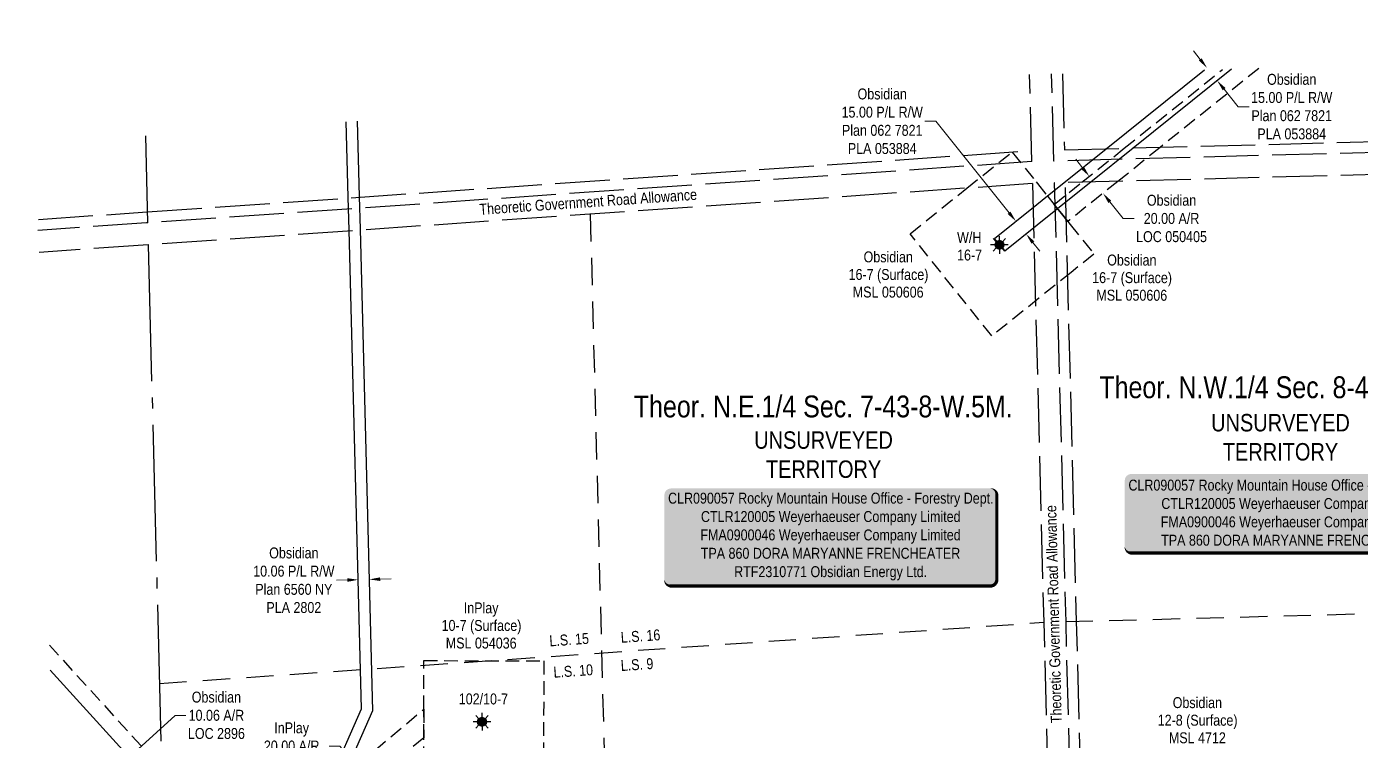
# Model space of a CAD drawing. Extents: x 624262 to 627763, y 5838588 to 5842051.
# Drawn here: x 624906 to 626129, y 5839842 to 5840496 of the extents above; entities that cross this region are included whole.
import ezdxf
from ezdxf.enums import TextEntityAlignment as Align

# ---------------------------------------------------------------- set-up
doc = ezdxf.new("R2010")
doc.units = 0
doc.header["$LTSCALE"] = 5
doc.header["$PDSIZE"] = 0.5
for name, pattern in [('foc-ACCESSROAD', [3.75, 2.5, -1.25]), ('foc-FLOWLINE', [3.75, 2.5, -1.25]), ('foc-LSD', [8, 5, -3]), ('foc-QUARTERLINE', [33, 25, -3, 2, -3]), ('foc-UNSURVEYED', [12.5, 10, -2.5])]:
    doc.linetypes.add(name, pattern=pattern)
doc.layers.get('Defpoints').update_dxf_attribs({"color": 9})
for name, color, linetype in [('C-AR', 13, 'foc-ACCESSROAD'), ('C-RW', 13, 'Continuous'), ('C-SYMBOL', 7, 'Continuous'), ('C-WS', 13, 'foc-ACCESSROAD'), ('C-WS-S', 13, 'Continuous'), ('F-AR', 190, 'foc-ACCESSROAD'), ('F-EZE', 190, 'foc-FLOWLINE'), ('F-WS', 190, 'foc-ACCESSROAD'), ('F-WS-S', 190, 'Continuous'), ('L-ROAD-T', 7, 'Continuous'), ('L-SECLBL', 7, 'Continuous'), ('L-SECQ', 8, 'foc-QUARTERLINE'), ('L-SECTION-LSD', 7, 'foc-LSD'), ('L-UNS-T', 3, 'Continuous'), ('L-USEC', 7, 'foc-UNSURVEYED')]:
    doc.layers.add(name, color=color, linetype=linetype)
for name, color, linetype, lineweight in [('C-AR-T', 13, 'Continuous', 9), ('C-RW-T', 13, 'Continuous', 9), ('F-AR-T', 190, 'Continuous', 9), ('F-WS-T', 190, 'Continuous', 9)]:
    doc.layers.add(name, color=color, linetype=linetype, lineweight=lineweight)
doc.styles.add('100L', font='ARIALN.TTF', dxfattribs={"height": 11})
doc.styles.add('175L', font='ARIALN.TTF', dxfattribs={"height": 20})
doc.styles.add('80', font='ARIALN.TTF', dxfattribs={"height": 10})
doc.styles.add('80CG', font='ARIALN.TTF', dxfattribs={"height": 10})
doc.styles.add('80L', font='ARIALN.TTF', dxfattribs={"height": 10})
doc.dimstyles.new('Compass 5 000', dxfattribs={"dimscale": 5, "dimtxt": 9, "dimasz": 2, "dimexe": 0.2, "dimexo": 0.0625, "dimgap": 0.5, "dimtad": 0, "dimtih": 1, "dimtoh": 1, "dimzin": 0, "dimdsep": 46, "dimtxsty": '80CG', "dimcen": 0.1, "dimse1": 1, "dimse2": 1, "dimclrd": 256, "dimclrt": 256, "dimaunit": 1, "dimadec": 4, "dimazin": 0, "dimtfac": 0.06, "dimtofl": 0, "dimtmove": 0, "dimatfit": 1, "dimfxl": 0.2, "dimtolj": 1, "dimtzin": 0, "dimlwd": -1, "dimarcsym": 0})

# ---------------------------------------------------------------- blocks, each defined once
blk = doc.blocks.new('*U416')
h = blk.add_hatch(color=255)
edge = h.paths.add_edge_path()
edge.add_line((-146.5, -37), (146.5, -37))
edge.add_arc((146.5, -31), 6, 270, 360)
edge.add_line((152.5, -31), (152.5, 29.5))
edge.add_arc((146.5, 29.5), 6, 0, 90)
edge.add_line((146.5, 35.5), (-146.5, 35.5))
edge.add_arc((-146.5, 29.5), 6, 90, 180)
edge.add_line((-152.5, 29.5), (-152.5, -31))
edge.add_arc((-146.5, -31), 6, 180, 270)
at = {"color": 44, "flags": 128}
blk.add_lwpolyline([(-146.5, -37, 3, 3, 0), (146.5, -37, 3, 3, 0.414214), (152.5, -31, 3, 3, 0), (152.5, 29.5, 3, 0, 0.414214), (146.5, 35.5, 0, 0, 0), (-146.5, 35.5, 0, 0, 0.414214), (-152.5, 29.5, 0, 0, 0), (-152.5, -31, 0, 3, 0.414214)], format="xyseb", close=True, dxfattribs=at)
at = {"color": 44, "style": '80'}
blk.add_attdef('ENTER_TEXT_001', (-36, -5), '', height=10, dxfattribs=at)
blk = doc.blocks.new('*U418')
h = blk.add_hatch(color=255)
edge = h.paths.add_edge_path()
edge.add_line((-146.5, -45.5), (146.5, -45.5))
edge.add_arc((146.5, -39.5), 6, 270, 360)
edge.add_line((152.5, -39.5), (152.5, 38))
edge.add_arc((146.5, 38), 6, 0, 90)
edge.add_line((146.5, 44), (-146.5, 44))
edge.add_arc((-146.5, 38), 6, 90, 180)
edge.add_line((-152.5, 38), (-152.5, -39.5))
edge.add_arc((-146.5, -39.5), 6, 180, 270)
at = {"color": 44, "flags": 128}
blk.add_lwpolyline([(-146.5, -45.5, 3, 3, 0), (146.5, -45.5, 3, 3, 0.414214), (152.5, -39.5, 3, 3, 0), (152.5, 38, 3, 0, 0.414214), (146.5, 44, 0, 0, 0), (-146.5, 44, 0, 0, 0.414214), (-152.5, 38, 0, 0, 0), (-152.5, -39.5, 0, 3, 0.414214)], format="xyseb", close=True, dxfattribs=at)
at = {"color": 44, "style": '80'}
blk.add_attdef('ENTER_TEXT_001', (-36, -5), '', height=10, dxfattribs=at)
blk = doc.blocks.new('*D421')
at = {"layer": 'C-AR-T', "transparency": 16777216}
for p, q in [((624971.6, 5839801.1), (625041.7, 5839864.9)), ((625041.7, 5839864.9), (625051.7, 5839864.9)), ((624949.4, 5839780.8), (624942, 5839774.1))]:
    blk.add_line(p, q, dxfattribs=at)
for points in [[(624970.5, 5839802.3), (624972.8, 5839799.9), (624964.2, 5839794.4)], [(624948.3, 5839782.1), (624950.5, 5839779.6), (624956.8, 5839787.6)]]:
    blk.add_solid(points, dxfattribs=at)
at = {"layer": 'Defpoints', "color": 0, "transparency": 16777216}
for p in [(624964.2, 5839794.4), (624974.7, 5839768), (624982.1, 5839774.8)]:
    blk.add_point(p, dxfattribs=at)
at = {"layer": 'C-AR-T', "transparency": 16777216, "insert": (625079.6, 5839864.9), "char_height": 10, "width": 347.983, "attachment_point": 5, "style": '80CG'}
blk.add_mtext('\\A1;Obsidian\\P10.06 A/R\\PLOC 2896', dxfattribs=at)
blk = doc.blocks.new('*D427')
at = {"layer": 'C-AR-T', "transparency": 16777216}
for p, q in [((625873.8, 5840366.8), (625867.5, 5840374.6)), ((625898.8, 5840335.6), (625911, 5840320.3)), ((625911, 5840320.3), (625921, 5840320.3))]:
    blk.add_line(p, q, dxfattribs=at)
for points in [[(625875.1, 5840367.8), (625872.5, 5840365.7), (625880, 5840359)], [(625900.1, 5840336.6), (625897.5, 5840334.5), (625892.6, 5840343.4)]]:
    blk.add_solid(points, dxfattribs=at)
at = {"layer": 'Defpoints', "color": 0, "transparency": 16777216}
for p in [(625903.3, 5840377.6), (625915.8, 5840362), (625892.6, 5840343.4)]:
    blk.add_point(p, dxfattribs=at)
at = {"layer": 'C-AR-T', "transparency": 16777216, "insert": (625955.4, 5840320.3), "char_height": 10, "attachment_point": 5, "style": '80CG'}
blk.add_mtext('\\A1;Obsidian\\P20.00 A/R\\PLOC 050405', dxfattribs=at)
blk = doc.blocks.new('*D437')
at = {"layer": 'C-RW-T', "transparency": 16777216}
for p, q in [((625199.7, 5839989), (625189.7, 5839988.7)), ((625229.7, 5839989.8), (625239.7, 5839990))]:
    blk.add_line(p, q, dxfattribs=at)
for points in [[(625199.6, 5839990.6), (625199.7, 5839987.3), (625209.7, 5839989.2)], [(625229.7, 5839991.4), (625229.8, 5839988.1), (625219.7, 5839989.5)]]:
    blk.add_solid(points, dxfattribs=at)
at = {"layer": 'Defpoints', "color": 0, "transparency": 16777216}
for p in [(625209.6, 5839991.7), (625209.7, 5839989.2), (625219.7, 5839992)]:
    blk.add_point(p, dxfattribs=at)
at = {"layer": 'C-RW-T', "transparency": 16777216, "insert": (625150.6, 5839988.7), "char_height": 10, "attachment_point": 5, "style": '80CG'}
blk.add_mtext('\\A1;Obsidian\\P10.06 P/L R/W\\PPlan 6560 NY\\PPLA 2802', dxfattribs=at)
blk = doc.blocks.new('*D438')
at = {"layer": 'C-RW-T', "transparency": 16777216}
for p, q in [((625739.2, 5840409.4), (625729.2, 5840409.4)), ((625806.4, 5840325.6), (625739.2, 5840409.4)), ((625828.3, 5840298.3), (625834.6, 5840290.5))]:
    blk.add_line(p, q, dxfattribs=at)
for points in [[(625807.7, 5840326.6), (625805.1, 5840324.5), (625812.7, 5840317.8)], [(625829.6, 5840299.3), (625827, 5840297.2), (625822.1, 5840306.1)]]:
    blk.add_solid(points, dxfattribs=at)
at = {"layer": 'Defpoints', "color": 0, "transparency": 16777216}
for p in [(625812.7, 5840317.8), (625806.5, 5840312.8), (625815.9, 5840301.1)]:
    blk.add_point(p, dxfattribs=at)
at = {"layer": 'C-RW-T', "transparency": 16777216, "insert": (625690.1, 5840409.4), "char_height": 10, "attachment_point": 5, "style": '80CG'}
blk.add_mtext('\\A1;Obsidian\\P15.00 P/L R/W\\PPlan 062 7821\\PPLA 053884', dxfattribs=at)
blk = doc.blocks.new('*D442')
at = {"layer": 'C-RW-T', "transparency": 16777216}
for p, q in [((625981.7, 5840466.1), (625975.5, 5840473.9)), ((626003.6, 5840438.8), (626016.5, 5840422.8)), ((626016.5, 5840422.8), (626026.5, 5840422.8))]:
    blk.add_line(p, q, dxfattribs=at)
for points in [[(625983, 5840467.2), (625980.4, 5840465.1), (625988, 5840458.3)], [(626004.9, 5840439.9), (626002.3, 5840437.8), (625997.3, 5840446.6)]]:
    blk.add_solid(points, dxfattribs=at)
at = {"layer": 'Defpoints', "color": 0, "transparency": 16777216}
for p in [(625997.3, 5840446.6), (625958.9, 5840435.1), (625968.3, 5840423.4)]:
    blk.add_point(p, dxfattribs=at)
at = {"layer": 'C-RW-T', "transparency": 16777216, "insert": (626065.6, 5840422.8), "char_height": 10, "attachment_point": 5, "style": '80CG'}
blk.add_mtext('\\A1;Obsidian\\P15.00 P/L R/W\\PPlan 062 7821\\PPLA 053884', dxfattribs=at)
blk = doc.blocks.new('*D443')
at = {"layer": 'Defpoints', "color": 0, "transparency": 16777216}
for p in [(625208, 5839818.7), (625142.4, 5839763.8), (625155.3, 5839748.4)]:
    blk.add_point(p, dxfattribs=at)
at = {"layer": 'F-AR-T', "transparency": 16777216}
for p, q in [((625192.9, 5839836.7), (625182.9, 5839836.7)), ((625201.5, 5839826.4), (625192.9, 5839836.7)), ((625227.2, 5839795.7), (625233.7, 5839788.1))]:
    blk.add_line(p, q, dxfattribs=at)
for points in [[(625202.8, 5839827.4), (625200.3, 5839825.3), (625208, 5839818.7)], [(625228.5, 5839796.8), (625226, 5839794.6), (625220.8, 5839803.4)]]:
    blk.add_solid(points, dxfattribs=at)
at = {"layer": 'F-AR-T', "transparency": 16777216, "insert": (625148.6, 5839836.7), "char_height": 10, "attachment_point": 5, "style": '80CG'}
blk.add_mtext('\\A1;InPlay\\P20.00 A/R\\PLOC 052684', dxfattribs=at)
blk = doc.blocks.new('GAS')
h = blk.add_hatch(color=255)
h.dxf.hatch_style = 1
edge = h.paths.add_edge_path()
edge.add_arc((0, 0), 0.9, 0, 360)
for p, q in [((-0.81, 0), (-1.62, 0)), ((-0.57, 0.57), (-1.14, 1.14)), ((0, 0.81), (0, 1.62)), ((0.57, 0.57), (1.14, 1.14)), ((1.62, 0), (0.81, 0)), ((-0.57, -0.57), (-1.14, -1.14)), ((0, -0.81), (0, -1.62)), ((1.14, -1.14), (0.57, -0.57))]:
    blk.add_line(p, q)
blk.add_circle((0, 0), 0.8)

msp = doc.modelspace()

# ---------------------------------------------------------------- linework, layer by layer
at = {"layer": 'C-AR'}
msp.add_lwpolyline([(626035.31, 5840457.832), (625945.056, 5840385.461), (625906.217, 5840354.314), (625862.29, 5840319.09), (625860.341, 5840317.526), (625854.556, 5840324.764), (625851.432, 5840328.672), (625850.969, 5840329.251), (625847.846, 5840333.158), (625861.676, 5840344.248), (625873.195, 5840353.486), (625912.038, 5840384.633), (626002.225, 5840456.953)], dxfattribs=at)
at = {"layer": 'C-RW'}
for points in [[(626010.496, 5840457.173), (625920.293, 5840384.84), (625881.449, 5840353.693), (625861.83, 5840337.96), (625850.969, 5840329.251), (625832.236, 5840314.228), (625802.459, 5840290.352), (625793.079, 5840302.049), (625831.775, 5840333.08), (625841.607, 5840340.963), (625856.706, 5840353.073), (625895.551, 5840384.22), (625985.706, 5840456.514)], [(625183.611, 5839804.853), (625212.764, 5839870.958), (625201.286, 5840309.717), (625200.496, 5840339.897), (625198.689, 5840408.964)], [(625208.729, 5840409.659), (625210.536, 5840340.578), (625211.326, 5840310.397), (625222.874, 5839868.964), (625201.47, 5839820.43)]]:
    msp.add_lwpolyline(points, dxfattribs=at)
at = {"layer": 'C-WS'}
msp.add_lwpolyline([(625833.87, 5840247.292), (625790.54, 5840212.658), (625715.616, 5840306.393), (625767.827, 5840348.126), (625809.306, 5840381.175), (625831.267, 5840353.899), (625832.42, 5840352.462), (625841.607, 5840340.963), (625842.06, 5840340.396), (625847.846, 5840333.158), (625850.969, 5840329.251), (625851.432, 5840328.672), (625854.556, 5840324.764), (625860.341, 5840317.526), (625862.391, 5840314.962), (625884.276, 5840287.582), (625863.466, 5840270.948), (625833.87, 5840247.292)], close=True, dxfattribs=at)
at = {"layer": 'F-AR'}
msp.add_lwpolyline([(625105.739, 5839706.904), (625070.686, 5839677.516), (625057.205, 5839692.314), (625092.258, 5839721.702), (625179.017, 5839794.438), (625196.454, 5839809.058), (625269.72, 5839870.485), (625269.679, 5839844.354), (625247.933, 5839826.118), (625182.099, 5839770.923), (625178.191, 5839767.646), (625160.754, 5839753.028), (625105.739, 5839706.904)], close=True, dxfattribs=at)
at = {"layer": 'F-EZE'}
msp.add_line((624926.451, 5839929.266), (625032.157, 5839813.147), dxfattribs=at)
at = {"layer": 'F-WS'}
msp.add_lwpolyline([(625269.679, 5839844.354), (625269.72, 5839870.485), (625269.786, 5839915.071), (625379.743, 5839914.911), (625379.576, 5839804.972), (625269.61, 5839805.125), (625269.679, 5839844.354)], close=True, dxfattribs=at)
at = {"layer": 'L-SECQ', "flags": 128}
for points in [[(625014.458, 5840396.209), (625016.51, 5840316.306)], [(625017.026, 5840296.184), (625036.902, 5839522.033)]]:
    msp.add_lwpolyline(points, dxfattribs=at)
at = {"layer": 'L-SECTION-LSD', "flags": 128}
for points in [[(625422.427, 5840324.251), (625463.865, 5838715.991)], [(625858.327, 5839950.791), (626670.87, 5839972.386)], [(625027.349, 5839894.119), (625838.225, 5839950.255)]]:
    msp.add_lwpolyline(points, dxfattribs=at)
at = {"layer": 'L-USEC', "flags": 128}
for points in [[(625827.306, 5840372.442), (625825.242, 5840452.25)], [(625847.409, 5840372.957), (625845.345, 5840452.77)], [(625855.397, 5840453.051), (625857.201, 5840383.276)], [(625857.201, 5840383.276), (626253.377, 5840393.805), (626659.617, 5840404.601)], [(626659.879, 5840394.549), (626659.868, 5840394.549), (626253.625, 5840383.752), (625847.409, 5840372.957)], [(625016.252, 5840326.367), (625827.046, 5840382.504)], [(625827.306, 5840372.442), (625016.51, 5840316.306)], [(626660.402, 5840374.447), (626254.16, 5840363.649), (625847.929, 5840352.854)], [(625827.827, 5840352.32), (625017.026, 5840296.184)], [(625827.827, 5840352.32), (625838.225, 5839950.255), (625848.621, 5839548.19)], [(625847.929, 5840352.854), (625858.327, 5839950.775), (625868.723, 5839548.71)], [(625878.775, 5839548.991), (625868.378, 5839951.058), (625857.981, 5840353.121)], [(624916.433, 5840319.456), (625016.251, 5840326.367)], [(625016.51, 5840316.306), (625015.637, 5840316.245), (624915.819, 5840309.334)], [(625017.026, 5840296.184), (624917.208, 5840289.273)]]:
    msp.add_lwpolyline(points, dxfattribs=at)

# ---------------------------------------------------------------- block references
at = {"layer": 'C-WS-S', "xscale": 4.998111249999993, "yscale": 4.998111249999993, "zscale": 4.998111249999993}
msp.add_blockref('GAS', (625797.555, 5840296.169), dxfattribs=at)
at = {"layer": 'F-WS-S', "xscale": 4.998220849999989, "yscale": 4.998220849999989, "zscale": 4.998220849999989}
msp.add_blockref('GAS', (625323.147, 5839859.005), dxfattribs=at)
at = {"layer": 'L-SECLBL'}
ref = msp.add_blockref('*U416', (626064.929, 5840050.693), dxfattribs=dict(at, xscale=0.9996222499999967, yscale=0.9996222499999967, zscale=0.9996222499999967))
ref.add_attrib('ENTER_TEXT_001', 'CLR090057 Rocky Mountain House Office - Forestry Dept.', (625915.886, 5840070.948), dxfattribs={"layer": '0', "color": 44, "height": 9.99622, "style": '80'})
ref.add_attrib('ENTER_TEXT_002', 'CTLR120005 Weyerhaeuser Company Limited', (625946.052, 5840054.11), dxfattribs={"layer": '0', "color": 44, "height": 9.99622, "style": '80'})
ref.add_attrib('ENTER_TEXT_003', 'FMA0900046 Weyerhaeuser Company Limited', (625945.52, 5840037.273), dxfattribs={"layer": '0', "color": 44, "height": 9.99622, "style": '80'})
ref.add_attrib('ENTER_TEXT_004', 'TPA 860 DORA MARYANNE FRENCHEATER', (625945.898, 5840020.435), dxfattribs={"layer": '0', "color": 44, "height": 9.99622, "style": '80'})
ref = msp.add_blockref('*U418', (625642.784, 5840028.919), dxfattribs=dict(at, xscale=0.9996222499999967, yscale=0.9996222499999967, zscale=0.9996222499999967))
ref.add_attrib('ENTER_TEXT_001', 'CLR090057 Rocky Mountain House Office - Forestry Dept.', (625493.741, 5840058.977), dxfattribs={"layer": '0', "color": 44, "height": 9.99622, "style": '80'})
ref.add_attrib('ENTER_TEXT_002', 'CTLR120005 Weyerhaeuser Company Limited', (625523.907, 5840042.139), dxfattribs={"layer": '0', "color": 44, "height": 9.99622, "style": '80'})
ref.add_attrib('ENTER_TEXT_003', 'FMA0900046 Weyerhaeuser Company Limited', (625523.375, 5840025.301), dxfattribs={"layer": '0', "color": 44, "height": 9.99622, "style": '80'})
ref.add_attrib('ENTER_TEXT_004', 'TPA 860 DORA MARYANNE FRENCHEATER', (625523.753, 5840008.464), dxfattribs={"layer": '0', "color": 44, "height": 9.99622, "style": '80'})
ref.add_attrib('ENTER_TEXT_005', 'RTF2310771 Obsidian Energy Ltd.', (625554.345, 5839991.626), dxfattribs={"layer": '0', "color": 44, "height": 9.99622, "style": '80'})

# ---------------------------------------------------------------- texts
at = {"layer": 'C-AR-T', "char_height": 9.99622, "attachment_point": 1, "rotation": 359.917266, "line_spacing_factor": 0.967121, "style": '80L'}
for s, insert, width in [('\\pi3.848;W/H\\P\\pi3.848;16-7', (625754.924, 5840307.95), 28.84081), ('\\pi14.38972;Obsidian\\P\\pi0.66366;16-7 (Surface) \\P\\pi4.52646;MSL 050606', (625658.637, 5840290.162), 72.59644), ('\\pi14.38972;Obsidian\\P\\pi0.66366;16-7 (Surface) \\P\\pi4.52646;MSL 050606', (625882.014, 5840287.255), 72.59644), ('\\pi23.30177;Obsidian\\P\\pi9.57571;12-8 (Surface) \\P\\pi19.83786;MSL 4712\\P\\pi22.67786;(Expired)\\P\\pi0.39433;(To be Cancelled)', (625933.188, 5839881.631), 90.42054)]:
    msp.add_mtext(s, dxfattribs=dict(at, insert=insert, width=width))
at = {"layer": 'C-SYMBOL', "color": 3, "style": '175L'}
for s, p in [('Theor. N.W.1/4 Sec. 8-43-8-W.5M.', (626066.104, 5840149.633)), ('Theor. N.E.1/4 Sec. 7-43-8-W.5M.', (625636.075, 5840132.044))]:
    msp.add_text(s, height=19.99245, dxfattribs=at).set_placement(p, align=Align.BOTTOM_CENTER)
at = {"layer": 'F-WS-T', "char_height": 9.99622, "attachment_point": 1, "rotation": 359.917266, "line_spacing_factor": 0.967121, "style": '80L'}
for s, insert, width in [('\\pi20.98;InPlay\\P\\pi0.66366;10-7 (Surface) \\P\\pi4.52646;MSL 054036', (625285.452, 5839968.467), 72.59644), ('\\pi0.66366;102/10-7', (625301.189, 5839885.003), 44.76248)]:
    msp.add_mtext(s, dxfattribs=dict(at, insert=insert, width=width))
at = {"layer": 'L-ROAD-T', "style": '80L'}
for rotation, p in [(3.960584, (625420.504, 5840335.568)), (91.481183, (625847.219, 5839957.668))]:
    msp.add_text('Theoretic Government Road Allowance', height=9.99622, rotation=rotation, dxfattribs=at).set_placement(p, align=Align.MIDDLE_CENTER)
at = {"layer": 'L-UNS-T', "color": 3, "char_height": 15.99396, "attachment_point": 5, "style": '80L'}
for insert in [(626055.29, 5840119.699), (625636.306, 5840103.796)]:
    msp.add_mtext_dynamic_manual_height_columns('UNSURVEYED TERRITORY', width=126.366, gutter_width=47.482, heights=[0], dxfattribs=dict(at, insert=insert))

# ---------------------------------------------------------------- dimensions: what is measured, and where the dimension line sits
at = {"layer": 'C-AR-T'}
for base, p1, p2, angle, text, picture, middle in [((625892.558, 5840343.36), (625903.263, 5840377.597), (625915.783, 5840361.985), 308.72799, 'Obsidian\\P20.00 A/R\\PLOC 050405', '*D427', (625955.37, 5840320.32)), ((624964.243, 5839794.358), (624974.658, 5839767.981), (624982.098, 5839774.759), 42.334447, 'Obsidian\\P10.06 A/R\\PLOC 2896', '*D421', (625079.616, 5839864.911))]:
    dim = msp.add_linear_dim(base=base, p1=p1, p2=p2, angle=angle, text=text, dimstyle='Compass 5 000', dxfattribs=at)
    dim.commit()
    dim.dimension.update_dxf_attribs({"geometry": picture, "text_midpoint": middle, "dimtype": 161})
at = {"layer": 'C-RW-T'}
for base, p1, p2, angle, text, picture, middle in [((625997.346, 5840446.628), (625958.95, 5840435.058), (625968.33, 5840423.36), 308.725703, 'Obsidian\\P15.00 P/L R/W\\PPlan 062 7821\\PPLA 053884', '*D442', (626065.571, 5840422.76)), ((625812.683, 5840317.77), (625815.861, 5840301.098), (625806.48, 5840312.796), 128.726119, 'Obsidian\\P15.00 P/L R/W\\PPlan 062 7821\\PPLA 053884', '*D438', (625690.15, 5840409.36)), ((625209.67, 5839989.228), (625219.656, 5839991.983), (625209.605, 5839991.72), 181.498617, 'Obsidian\\P10.06 P/L R/W\\PPlan 6560 NY\\PPLA 2802', '*D437', (625150.591, 5839988.705))]:
    dim = msp.add_linear_dim(base=base, p1=p1, p2=p2, angle=angle, text=text, dimstyle='Compass 5 000', dxfattribs=at)
    dim.commit()
    dim.dimension.update_dxf_attribs({"geometry": picture, "text_midpoint": middle, "dimtype": 161})
at = {"layer": 'F-AR-T'}
dim = msp.add_linear_dim(base=(625207.962, 5839818.704), p1=(625155.274, 5839748.433), p2=(625142.425, 5839763.76), angle=129.975276, text='InPlay\\P20.00 A/R\\PLOC 052684', dimstyle='Compass 5 000', dxfattribs=at)
dim.commit()
dim.dimension.update_dxf_attribs({"geometry": '*D443', "text_midpoint": (625148.62, 5839836.657), "dimtype": 161})

# ---------------------------------------------------------------- next in the draw order: texts
at = {"layer": 'L-SECTION-LSD', "attachment_point": 1, "rotation": 3.960185, "style": '100L', "bg_fill": 3, "box_fill_scale": 1.5, "bg_fill_color": 256, "bg_fill_transparency": 0}
for s, width, insert, char_height in [('L.S. 9', 30.51575, (625450.032, 5839915.434), 9.9962), ('\\pi2.02832;L.S. 10', 36.94009, (625386.32, 5839909.187), 9.99622)]:
    msp.add_mtext_dynamic_manual_height_columns(s, width=width, gutter_width=54.979, heights=[0], dxfattribs=dict(at, insert=insert, char_height=char_height))

# ---------------------------------------------------------------- next in the draw order: linework, layer by layer
at = {"layer": 'F-EZE', "linetype": 'Continuous'}
msp.add_lwpolyline([(625967.029, 5838836.109), (625855.16, 5838942.045), (625490.564, 5839287.298), (625457.048, 5839324.114), (625295.758, 5839501.292), (625172.309, 5839636.906), (625021.068, 5839803.053), (624927.04, 5839906.345)], dxfattribs=at)

# ---------------------------------------------------------------- next in the draw order: texts
at = {"layer": 'L-SECTION-LSD', "attachment_point": 1, "rotation": 3.960185, "style": '100L', "bg_fill": 3, "box_fill_scale": 1.5, "bg_fill_color": 256, "bg_fill_transparency": 0}
for s, width, insert, char_height in [('L.S. 16', 36.92748, (625450.032, 5839941.314), 9.9962), ('\\pi1.84511;L.S. 15', 36.84552, (625382.748, 5839937.912), 9.99622)]:
    msp.add_mtext_dynamic_manual_height_columns(s, width=width, gutter_width=54.979, heights=[0], dxfattribs=dict(at, insert=insert, char_height=char_height))

doc.saveas('drawing.dxf')
